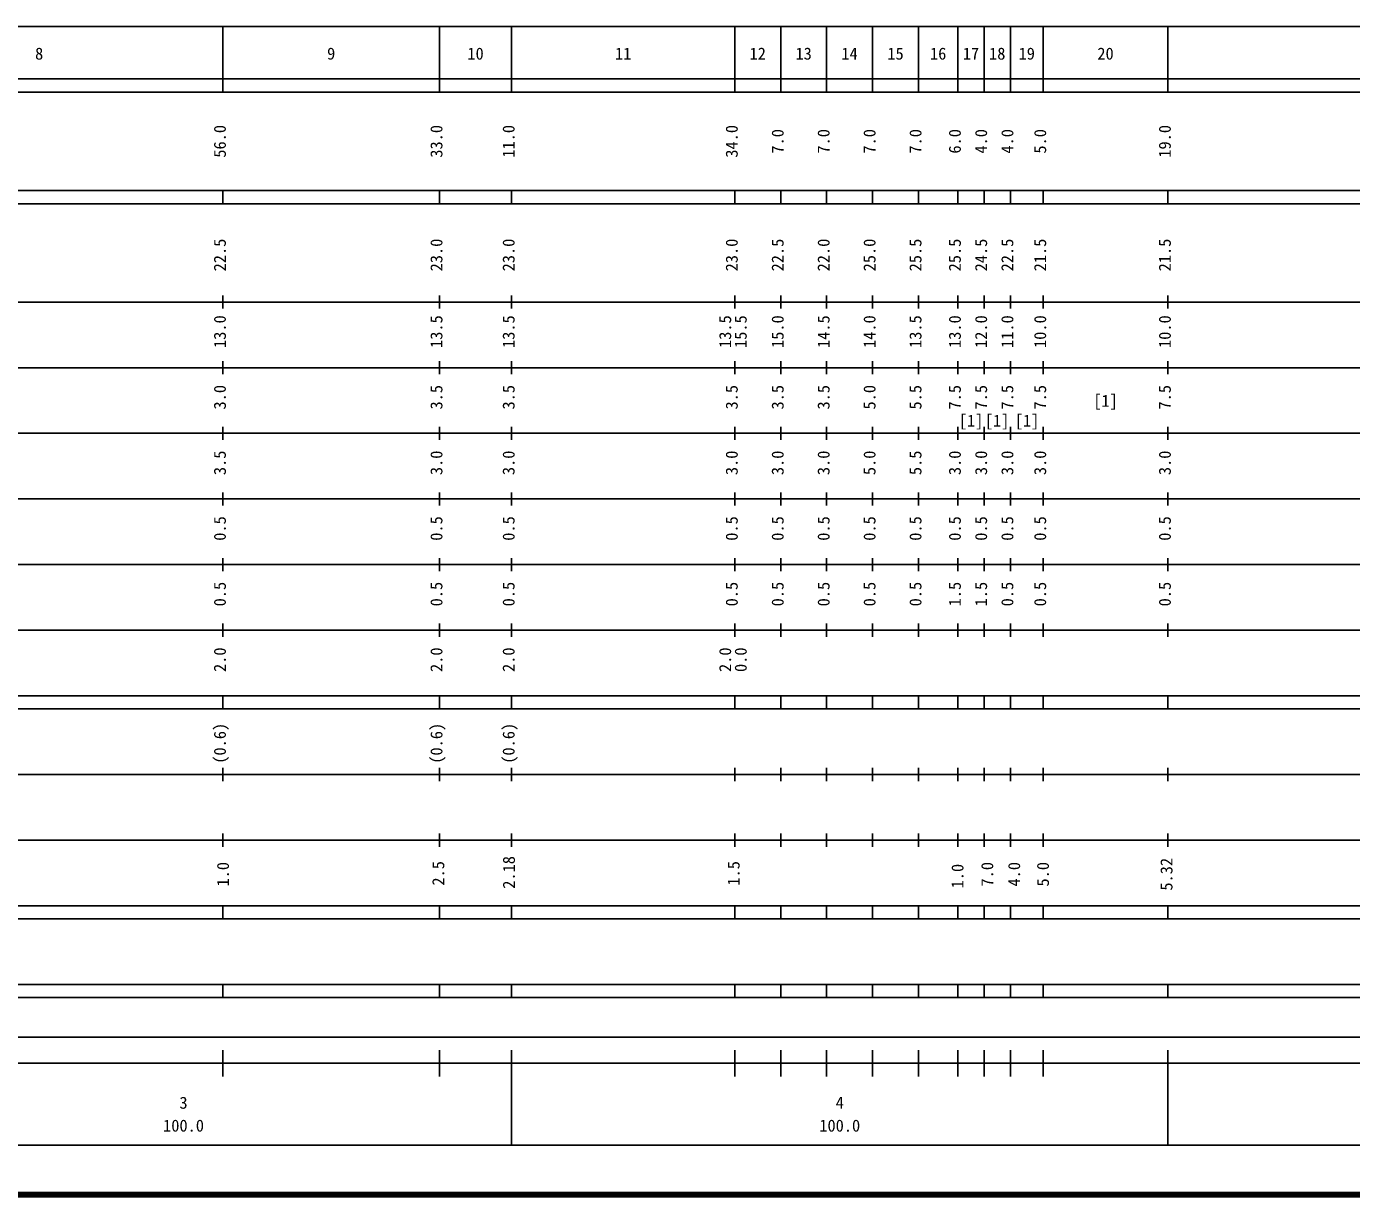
# Model space of a CAD drawing. Units: millimetres on the paper, enlarged 1000 times. Extents: x 40000 to 680000, y 20000 to 380000.
# Drawn here: x 294071 to 495986, y 20000 to 198000 of the extents above; entities that cross this region are included whole.
import ezdxf
from ezdxf.enums import TextEntityAlignment as Align

# ---------------------------------------------------------------- set-up
doc = ezdxf.new("R2010")
doc.units = ezdxf.units.MM
doc.header["$LTSCALE"] = 1000
doc.layers.add('M-TTL', color=2, linetype='Continuous', lineweight=140)
doc.layers.add('M-TTL-BAND', color=7, linetype='Continuous', lineweight=25)
doc.styles.add('ＭＳ ゴシック', font='')
doc.styles.get('ＭＳ ゴシック').set_extended_font_data('MS Gothic')

msp = doc.modelspace()

# ---------------------------------------------------------------- linework, layer by layer
at = {"layer": 'M-TTL'}
msp.add_line((40000, 20000), (680000, 20000), dxfattribs=at)
at = {"layer": 'M-TTL-BAND'}
for p, q in [((68000, 198000), (579000, 198000)), ((324000, 188000), (324000, 198000)), ((357000, 188000), (357000, 198000)), ((368000, 188000), (368000, 198000)), ((402000, 188000), (402000, 198000)), ((409000, 188000), (409000, 198000)), ((416000, 188000), (416000, 198000)), ((423000, 188000), (423000, 198000)), ((430000, 188000), (430000, 198000)), ((436000, 188000), (436000, 198000)), ((440000, 188000), (440000, 198000)), ((444000, 188000), (444000, 198000)), ((449000, 188000), (449000, 198000)), ((468000, 188000), (468000, 198000)), ((40000, 190000), (579000, 190000)), ((40000, 188000), (579000, 188000)), ((40000, 173000), (579000, 173000)), ((324000, 171000), (324000, 173000)), ((357000, 171000), (357000, 173000)), ((368000, 171000), (368000, 173000)), ((402000, 171000), (402000, 173000)), ((409000, 171000), (409000, 173000)), ((416000, 171000), (416000, 173000)), ((423000, 171000), (423000, 173000)), ((430000, 171000), (430000, 173000)), ((436000, 171000), (436000, 173000)), ((440000, 171000), (440000, 173000)), ((444000, 171000), (444000, 173000)), ((449000, 171000), (449000, 173000)), ((468000, 171000), (468000, 173000)), ((40000, 171000), (579000, 171000)), ((40000, 156000), (579000, 156000)), ((324000, 155000), (324000, 157000)), ((357000, 155000), (357000, 157000)), ((368000, 155000), (368000, 157000)), ((402000, 155000), (402000, 157000)), ((409000, 155000), (409000, 157000)), ((416000, 155000), (416000, 157000)), ((423000, 155000), (423000, 157000)), ((430000, 155000), (430000, 157000)), ((436000, 155000), (436000, 157000)), ((440000, 155000), (440000, 157000)), ((444000, 155000), (444000, 157000)), ((449000, 155000), (449000, 157000)), ((468000, 155000), (468000, 157000)), ((46000, 146000), (579000, 146000)), ((324000, 145000), (324000, 147000)), ((357000, 145000), (357000, 147000)), ((368000, 145000), (368000, 147000)), ((402000, 145000), (402000, 147000)), ((409000, 145000), (409000, 147000)), ((416000, 145000), (416000, 147000)), ((423000, 145000), (423000, 147000)), ((430000, 145000), (430000, 147000)), ((436000, 145000), (436000, 147000)), ((440000, 145000), (440000, 147000)), ((444000, 145000), (444000, 147000)), ((449000, 145000), (449000, 147000)), ((468000, 145000), (468000, 147000)), ((52000, 136000), (579000, 136000)), ((324000, 135000), (324000, 137000)), ((357000, 135000), (357000, 137000)), ((368000, 135000), (368000, 137000)), ((402000, 135000), (402000, 137000)), ((409000, 135000), (409000, 137000)), ((416000, 135000), (416000, 137000)), ((423000, 135000), (423000, 137000)), ((430000, 135000), (430000, 137000)), ((436000, 135000), (436000, 137000)), ((440000, 135000), (440000, 137000)), ((444000, 135000), (444000, 137000)), ((449000, 135000), (449000, 137000)), ((468000, 135000), (468000, 137000)), ((46000, 126000), (579000, 126000)), ((324000, 125000), (324000, 127000)), ((357000, 125000), (357000, 127000)), ((368000, 125000), (368000, 127000)), ((402000, 125000), (402000, 127000)), ((409000, 125000), (409000, 127000)), ((416000, 125000), (416000, 127000)), ((423000, 125000), (423000, 127000)), ((430000, 125000), (430000, 127000)), ((436000, 125000), (436000, 127000)), ((440000, 125000), (440000, 127000)), ((444000, 125000), (444000, 127000)), ((449000, 125000), (449000, 127000)), ((468000, 125000), (468000, 127000)), ((52000, 116000), (579000, 116000)), ((324000, 115000), (324000, 117000)), ((357000, 115000), (357000, 117000)), ((368000, 115000), (368000, 117000)), ((402000, 115000), (402000, 117000)), ((409000, 115000), (409000, 117000)), ((416000, 115000), (416000, 117000)), ((423000, 115000), (423000, 117000)), ((430000, 115000), (430000, 117000)), ((436000, 115000), (436000, 117000)), ((440000, 115000), (440000, 117000)), ((444000, 115000), (444000, 117000)), ((449000, 115000), (449000, 117000)), ((468000, 115000), (468000, 117000)), ((46000, 106000), (579000, 106000)), ((324000, 105000), (324000, 107000)), ((357000, 105000), (357000, 107000)), ((368000, 105000), (368000, 107000)), ((402000, 105000), (402000, 107000)), ((409000, 105000), (409000, 107000)), ((416000, 105000), (416000, 107000)), ((423000, 105000), (423000, 107000)), ((430000, 105000), (430000, 107000)), ((436000, 105000), (436000, 107000)), ((440000, 105000), (440000, 107000)), ((444000, 105000), (444000, 107000)), ((449000, 105000), (449000, 107000)), ((468000, 105000), (468000, 107000)), ((40000, 96000), (579000, 96000)), ((324000, 94000), (324000, 96000)), ((357000, 94000), (357000, 96000)), ((368000, 94000), (368000, 96000)), ((402000, 94000), (402000, 96000)), ((409000, 94000), (409000, 96000)), ((416000, 94000), (416000, 96000)), ((423000, 94000), (423000, 96000)), ((430000, 94000), (430000, 96000)), ((436000, 94000), (436000, 96000)), ((440000, 94000), (440000, 96000)), ((444000, 94000), (444000, 96000)), ((449000, 94000), (449000, 96000)), ((468000, 94000), (468000, 96000)), ((40000, 94000), (579000, 94000)), ((324000, 83000), (324000, 85000)), ((357000, 83000), (357000, 85000)), ((368000, 83000), (368000, 85000)), ((402000, 83000), (402000, 85000)), ((409000, 83000), (409000, 85000)), ((416000, 83000), (416000, 85000)), ((423000, 83000), (423000, 85000)), ((430000, 83000), (430000, 85000)), ((436000, 83000), (436000, 85000)), ((440000, 83000), (440000, 85000)), ((444000, 83000), (444000, 85000)), ((449000, 83000), (449000, 85000)), ((468000, 83000), (468000, 85000)), ((49000, 84000), (579000, 84000)), ((324000, 73000), (324000, 75000)), ((357000, 73000), (357000, 75000)), ((368000, 73000), (368000, 75000)), ((402000, 73000), (402000, 75000)), ((409000, 73000), (409000, 75000)), ((416000, 73000), (416000, 75000)), ((423000, 73000), (423000, 75000)), ((430000, 73000), (430000, 75000)), ((436000, 73000), (436000, 75000)), ((440000, 73000), (440000, 75000)), ((444000, 73000), (444000, 75000)), ((449000, 73000), (449000, 75000)), ((468000, 73000), (468000, 75000)), ((40000, 74000), (579000, 74000)), ((40000, 64000), (579000, 64000)), ((324000, 62000), (324000, 64000)), ((357000, 62000), (357000, 64000)), ((368000, 62000), (368000, 64000)), ((402000, 62000), (402000, 64000)), ((409000, 62000), (409000, 64000)), ((416000, 62000), (416000, 64000)), ((423000, 62000), (423000, 64000)), ((430000, 62000), (430000, 64000)), ((436000, 62000), (436000, 64000)), ((440000, 62000), (440000, 64000)), ((444000, 62000), (444000, 64000)), ((449000, 62000), (449000, 64000)), ((468000, 62000), (468000, 64000)), ((40000, 62000), (579000, 62000)), ((40000, 52000), (579000, 52000)), ((324000, 50000), (324000, 52000)), ((357000, 50000), (357000, 52000)), ((368000, 50000), (368000, 52000)), ((402000, 50000), (402000, 52000)), ((409000, 50000), (409000, 52000)), ((416000, 50000), (416000, 52000)), ((423000, 50000), (423000, 52000)), ((430000, 50000), (430000, 52000)), ((436000, 50000), (436000, 52000)), ((440000, 50000), (440000, 52000)), ((444000, 50000), (444000, 52000)), ((449000, 50000), (449000, 52000)), ((468000, 50000), (468000, 52000)), ((40000, 50000), (579000, 50000)), ((71000, 44000), (565000, 44000)), ((324000, 38000), (324000, 42000)), ((357000, 38000), (357000, 42000)), ((368000, 27500), (368000, 42000)), ((402000, 38000), (402000, 42000)), ((409000, 38000), (409000, 42000)), ((416000, 38000), (416000, 42000)), ((423000, 38000), (423000, 42000)), ((430000, 38000), (430000, 42000)), ((436000, 38000), (436000, 42000)), ((440000, 38000), (440000, 42000)), ((444000, 38000), (444000, 42000)), ((449000, 38000), (449000, 42000)), ((468000, 27500), (468000, 42000)), ((40000, 40000), (579000, 40000)), ((68000, 27500), (579000, 27500))]:
    msp.add_line(p, q, dxfattribs=at)

# ---------------------------------------------------------------- texts
at = {"layer": 'M-TTL-BAND', "style": 'ＭＳ ゴシック'}
for s, p in [('8', (296000, 192405)), ('9', (340500, 192405)), ('10', (362500, 192405)), ('11', (385000, 192405)), ('12', (405500, 192405)), ('13', (412500, 192405)), ('14', (419500, 192405)), ('15', (426500, 192405)), ('16', (433000, 192405)), ('17', (438000, 192405)), ('18', (442000, 192405)), ('19', (446500, 192405)), ('20', (458500, 192405)), ('[1]', (458500, 139500)), ('[1]', (438013, 136467)), ('[1]', (441981, 136467)), ('[1]', (446542, 136467)), ('3', (318000, 32523)), ('4', (418000, 32523)), ('100.0', (318000, 29033)), ('100.0', (418000, 29033))]:
    msp.add_text(s, height=1833, dxfattribs=at).set_placement(p, align=Align.BOTTOM_CENTER)
for s, p in [('56.0', (325000, 180500)), ('33.0', (358000, 180500)), ('11.0', (369000, 180500)), ('34.0', (403000, 180500)), ('7.0', (410000, 180500)), ('7.0', (417000, 180500)), ('7.0', (424000, 180500)), ('7.0', (431000, 180500)), ('6.0', (437000, 180500)), ('4.0', (441000, 180500)), ('4.0', (445000, 180500)), ('5.0', (450000, 180500)), ('19.0', (469000, 180500)), ('22.5', (325000, 163174)), ('23.0', (358000, 163174)), ('23.0', (369000, 163174)), ('23.0', (403000, 163174)), ('22.5', (410000, 163174)), ('22.0', (417000, 163174)), ('25.0', (424000, 163174)), ('25.5', (431000, 163174)), ('25.5', (437000, 163174)), ('24.5', (441000, 163174)), ('22.5', (445000, 163174)), ('21.5', (450000, 163174)), ('21.5', (469000, 163174)), ('13.0', (325000, 151500)), ('13.5', (358000, 151500)), ('13.5', (369000, 151500)), ('13.5', (402000, 151500)), ('15.5', (404370, 151500)), ('15.0', (410000, 151500)), ('14.5', (417000, 151500)), ('14.0', (424000, 151500)), ('13.5', (431000, 151500)), ('13.0', (437000, 151500)), ('12.0', (441000, 151500)), ('11.0', (445000, 151500)), ('10.0', (450000, 151500)), ('10.0', (469000, 151500)), ('3.0', (325000, 141500)), ('3.5', (358000, 141500)), ('3.5', (369000, 141500)), ('3.5', (403000, 141500)), ('3.5', (410000, 141500)), ('3.5', (417000, 141500)), ('5.0', (424000, 141500)), ('5.5', (431000, 141500)), ('7.5', (437000, 141500)), ('7.5', (441000, 141500)), ('7.5', (445000, 141500)), ('7.5', (450000, 141500)), ('7.5', (469000, 141500)), ('3.5', (325000, 131500)), ('3.0', (358000, 131500)), ('3.0', (369000, 131500)), ('3.0', (403000, 131500)), ('3.0', (410000, 131500)), ('3.0', (417000, 131500)), ('5.0', (424000, 131500)), ('5.5', (431000, 131500)), ('3.0', (437000, 131500)), ('3.0', (441000, 131500)), ('3.0', (445000, 131500)), ('3.0', (450000, 131500)), ('3.0', (469000, 131500)), ('0.5', (325000, 121500)), ('0.5', (358000, 121500)), ('0.5', (369000, 121500)), ('0.5', (403000, 121500)), ('0.5', (410000, 121500)), ('0.5', (417000, 121500)), ('0.5', (424000, 121500)), ('0.5', (431000, 121500)), ('0.5', (437000, 121500)), ('0.5', (441000, 121500)), ('0.5', (445000, 121500)), ('0.5', (450000, 121500)), ('0.5', (469000, 121500)), ('0.5', (325000, 111500)), ('0.5', (358000, 111500)), ('0.5', (369000, 111500)), ('0.5', (403000, 111500)), ('0.5', (410000, 111500)), ('0.5', (417000, 111500)), ('0.5', (424000, 111500)), ('0.5', (431000, 111500)), ('1.5', (437000, 111500)), ('1.5', (441000, 111500)), ('0.5', (445000, 111500)), ('0.5', (450000, 111500)), ('0.5', (469000, 111500)), ('2.0', (325000, 101500)), ('2.0', (358000, 101500)), ('2.0', (369000, 101500)), ('2.0', (402000, 101500)), ('0.0', (404370, 101500)), ('(0.6)', (325000, 88764)), ('(0.6)', (358000, 88764)), ('(0.6)', (369000, 88764)), ('2.18', (369040, 69087)), ('5.32', (469252, 68804)), ('1.0', (325475, 68804)), ('2.5', (358283, 68945)), ('1.5', (403294, 68945)), ('1.0', (437405, 68521)), ('7.0', (441935, 68804)), ('4.0', (446039, 68804)), ('5.0', (450427, 68804))]:
    msp.add_text(s, height=1833, rotation=90, dxfattribs=at).set_placement(p, align=Align.BOTTOM_CENTER)

doc.saveas('drawing.dxf')
